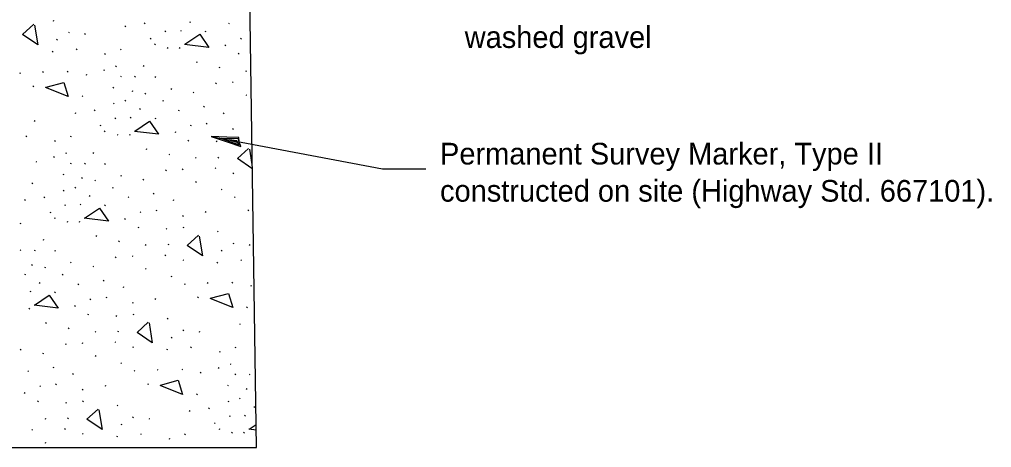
# Model space of a CAD drawing. Extents: x 0 to 2.83, y 0 to 1.83.
# Drawn here: x 0.979 to 1.503, y 1.032 to 1.262 of the extents above; entities that cross this region are included whole.
import ezdxf

# ---------------------------------------------------------------- set-up
doc = ezdxf.new("R2010")
doc.units = 0
doc.layers.add('RD_Pr_Roadway_Notes', color=7, linetype='Continuous')
doc.layers.add('SH_General_Details', color=7, linetype='Continuous')

msp = doc.modelspace()

# ---------------------------------------------------------------- linework, layer by layer
at = {"layer": 'RD_Pr_Roadway_Notes'}
for p, q in [((1.08266, 1.19888), (1.17492, 1.18147)), ((1.17492, 1.18147), (1.19825, 1.18147))]:
    msp.add_line(p, q, dxfattribs=at)
msp.add_lwpolyline([(1.0977, 1.19606), (1.09758, 1.19839), (1.09105, 1.19852), (1.08266, 1.19888), (1.0912, 1.19617), (1.09864, 1.19349), (1.0977, 1.19606), (1.09728, 1.19766), (1.08817, 1.19792), (1.09759, 1.19453), (1.09649, 1.1967), (1.09236, 1.19714), (1.09618, 1.19586)], dxfattribs=at)
at = {"layer": 'SH_General_Details'}
for p, q in [((1.10695, 1.03155), (1.10218, 1.36363)), ((0.99733, 1.26146), (0.99784, 1.26117)), ((1.03619, 1.25853), (1.03669, 1.25824)), ((1.04661, 1.26005), (1.04712, 1.25975)), ((1.06602, 1.25609), (1.06652, 1.2558)), ((1.07102, 1.26073), (1.07152, 1.26044)), ((1.09187, 1.25998), (1.09237, 1.25969)), ((0.99942, 1.25127), (0.99993, 1.25098)), ((1.00572, 1.25516), (1.00623, 1.25487)), ((1.01438, 1.25436), (1.01489, 1.25407)), ((1.04972, 1.25188), (1.05023, 1.25159)), ((1.05774, 1.25579), (1.05824, 1.2555)), ((1.07925, 1.25569), (1.07975, 1.2554)), ((1.09834, 1.2519), (1.09885, 1.25161)), ((1.00989, 1.2461), (1.0104, 1.24581)), ((1.03371, 1.24596), (1.03421, 1.24566)), ((1.05208, 1.24878), (1.05259, 1.24848)), ((1.05895, 1.24685), (1.05945, 1.24656)), ((1.06545, 1.24685), (1.06596, 1.24656)), ((1.09004, 1.2483), (1.09054, 1.24801)), ((0.99701, 1.24485), (0.99751, 1.24456)), ((1.02525, 1.2436), (1.02576, 1.24331)), ((1.09713, 1.24377), (1.09763, 1.24348)), ((1.03114, 1.23701), (1.03165, 1.23672)), ((1.04595, 1.23715), (1.04645, 1.23686)), ((1.0745, 1.23918), (1.075, 1.23889)), ((1.08674, 1.2363), (1.08724, 1.23601)), ((0.97946, 1.23326), (0.97997, 1.23297)), ((0.99186, 1.23392), (0.99236, 1.23363)), ((1.00513, 1.23409), (1.00563, 1.2338)), ((1.01514, 1.23236), (1.01564, 1.23207)), ((1.02472, 1.23492), (1.02523, 1.23463)), ((1.03373, 1.23146), (1.03424, 1.23117)), ((1.04138, 1.2314), (1.04188, 1.23111)), ((1.05223, 1.23121), (1.05274, 1.23091)), ((1.10111, 1.23437), (1.10162, 1.23408)), ((0.98668, 1.2262), (0.98719, 1.22591)), ((1.02973, 1.22553), (1.03023, 1.22523)), ((1.06083, 1.2248), (1.06134, 1.22451)), ((1.08499, 1.22776), (1.08549, 1.22747)), ((1.09401, 1.22834), (1.09451, 1.22805)), ((1.0131, 1.2208), (1.0136, 1.22051)), ((1.03986, 1.22359), (1.04036, 1.2233)), ((1.04692, 1.22226), (1.04742, 1.22197)), ((1.07284, 1.22278), (1.07335, 1.22249)), ((1.10119, 1.22145), (1.10169, 1.22116)), ((1.02994, 1.21686), (1.03045, 1.21657)), ((1.03619, 1.21847), (1.03669, 1.21818)), ((1.05639, 1.21838), (1.0569, 1.21808)), ((1.07846, 1.2152), (1.07897, 1.21491)), ((1.00918, 1.21176), (1.00969, 1.21146)), ((1.01961, 1.21327), (1.02011, 1.21297)), ((1.03073, 1.20901), (1.03123, 1.20872)), ((1.03901, 1.20931), (1.03952, 1.20902)), ((1.04401, 1.21396), (1.04451, 1.21366)), ((1.05224, 1.20891), (1.05274, 1.20862)), ((1.06486, 1.21321), (1.06537, 1.21291)), ((1.08903, 1.2117), (1.08954, 1.21141)), ((0.98737, 1.20758), (0.98788, 1.20729)), ((1.02272, 1.2051), (1.02322, 1.20481)), ((1.07133, 1.20512), (1.07184, 1.20483)), ((1.07988, 1.20613), (1.08038, 1.20583)), ((0.98289, 1.19932), (0.98339, 1.19903)), ((1.0067, 1.19917), (1.00721, 1.19888)), ((1.02507, 1.202), (1.02558, 1.20171)), ((1.03194, 1.20007), (1.03244, 1.19978)), ((1.03845, 1.20007), (1.03895, 1.19978)), ((1.06303, 1.20152), (1.06354, 1.20123)), ((1.09415, 1.20325), (1.09466, 1.20295)), ((0.99824, 1.19682), (0.99875, 1.19653)), ((1.07012, 1.197), (1.07062, 1.1967)), ((1.0853, 1.19635), (1.0858, 1.19664)), ((1.09444, 1.19699), (1.09495, 1.1967)), ((0.99772, 1.18814), (0.99822, 1.18785)), ((1.00414, 1.19023), (1.00464, 1.18994)), ((1.01894, 1.19037), (1.01945, 1.19008)), ((1.04749, 1.1924), (1.04799, 1.19211)), ((1.05973, 1.18952), (1.06023, 1.18923)), ((0.98813, 1.18558), (0.98864, 1.18529)), ((1.00672, 1.18468), (1.00723, 1.18439)), ((1.01437, 1.18462), (1.01487, 1.18433)), ((1.02522, 1.18443), (1.02573, 1.18413)), ((1.07411, 1.18759), (1.07461, 1.1873)), ((1.08626, 1.18782), (1.08676, 1.18753)), ((1.00272, 1.17875), (1.00322, 1.17846)), ((1.03382, 1.17802), (1.03433, 1.17773)), ((1.05798, 1.18098), (1.05848, 1.18069)), ((1.067, 1.18156), (1.06751, 1.18127)), ((1.08467, 1.18207), (1.08518, 1.18178)), ((1.09429, 1.17941), (1.0948, 1.17912)), ((0.98609, 1.17402), (0.98659, 1.17373)), ((1.01285, 1.17681), (1.01335, 1.17652)), ((1.01991, 1.17548), (1.02041, 1.17519)), ((1.04583, 1.176), (1.04634, 1.17571)), ((1.07418, 1.17467), (1.07468, 1.17438)), ((1.00293, 1.17008), (1.00344, 1.16979)), ((1.00918, 1.17169), (1.00969, 1.1714)), ((1.017, 1.16717), (1.01751, 1.16688)), ((1.02939, 1.1716), (1.02989, 1.1713)), ((1.05145, 1.16842), (1.05196, 1.16813)), ((1.08792, 1.17064), (1.08843, 1.17035)), ((0.98217, 1.16497), (0.98268, 1.16468)), ((0.9926, 1.16649), (0.9931, 1.1662)), ((1.00372, 1.16223), (1.00422, 1.16194)), ((1.012, 1.16253), (1.01251, 1.16224)), ((1.02523, 1.16213), (1.02573, 1.16184)), ((1.03785, 1.16642), (1.03836, 1.16613)), ((1.06202, 1.16492), (1.06253, 1.16463)), ((1.09509, 1.16651), (1.09559, 1.16622)), ((0.99571, 1.15832), (0.99621, 1.15803)), ((1.04432, 1.15834), (1.04483, 1.15805)), ((1.05287, 1.15935), (1.05337, 1.15905)), ((1.07935, 1.15854), (1.07985, 1.15825)), ((1.10231, 1.15944), (1.10281, 1.15915)), ((0.97969, 1.1524), (0.9802, 1.1521)), ((0.99807, 1.15522), (0.99857, 1.15493)), ((1.00493, 1.15329), (1.00544, 1.153)), ((1.01144, 1.15329), (1.01194, 1.153)), ((1.03602, 1.15474), (1.03653, 1.15445)), ((1.06714, 1.15647), (1.06765, 1.15617)), ((1.04311, 1.15021), (1.04361, 1.14992)), ((1.05829, 1.14941), (1.05879, 1.14912)), ((1.06744, 1.15021), (1.06794, 1.14992)), ((1.08595, 1.14793), (1.08645, 1.14763)), ((0.99193, 1.14359), (0.99244, 1.1433)), ((1.02048, 1.14562), (1.02098, 1.14533)), ((1.03272, 1.14274), (1.03322, 1.14245)), ((1.05925, 1.14105), (1.05975, 1.14075)), ((1.09434, 1.14162), (1.09485, 1.14133)), ((0.97972, 1.1379), (0.98022, 1.13761)), ((0.98736, 1.13784), (0.98786, 1.13755)), ((0.99821, 1.13765), (0.99872, 1.13736)), ((1.0471, 1.14081), (1.0476, 1.14052)), ((1.08804, 1.13773), (1.08854, 1.13744)), ((1.103, 1.14083), (1.10351, 1.14054)), ((1.00682, 1.13124), (1.00732, 1.13095)), ((1.03097, 1.1342), (1.03147, 1.13391)), ((1.03999, 1.13478), (1.0405, 1.13449)), ((1.05766, 1.13529), (1.05817, 1.135)), ((1.06729, 1.13263), (1.06779, 1.13234)), ((1.08562, 1.13131), (1.08613, 1.13102)), ((1.09851, 1.13256), (1.09902, 1.13227)), ((0.98584, 1.13003), (0.98635, 1.12973)), ((0.9929, 1.1287), (0.9934, 1.12841)), ((1.01882, 1.12922), (1.01933, 1.12893)), ((1.04717, 1.12789), (1.04767, 1.1276)), ((0.98217, 1.12491), (0.98268, 1.12462)), ((0.98999, 1.1204), (0.9905, 1.1201)), ((1.00238, 1.12482), (1.00288, 1.12452)), ((1.02444, 1.12164), (1.02495, 1.12135)), ((1.06091, 1.12386), (1.06142, 1.12357)), ((1.08047, 1.12038), (1.08098, 1.12009)), ((1.09374, 1.12055), (1.09425, 1.12026)), ((0.98499, 1.11575), (0.9855, 1.11546)), ((0.99822, 1.11535), (0.99872, 1.11506)), ((1.01084, 1.11965), (1.01135, 1.11935)), ((1.03502, 1.11814), (1.03552, 1.11785)), ((1.06808, 1.11973), (1.06858, 1.11944)), ((1.10376, 1.11882), (1.10426, 1.11853)), ((1.01732, 1.11156), (1.01782, 1.11127)), ((1.02586, 1.11257), (1.02636, 1.11227)), ((1.04013, 1.10969), (1.04064, 1.1094)), ((1.05234, 1.11176), (1.05284, 1.11147)), ((1.0753, 1.11266), (1.07581, 1.11237)), ((0.98443, 1.10651), (0.98493, 1.10622)), ((1.00901, 1.10796), (1.00952, 1.10767)), ((1.10171, 1.10726), (1.10222, 1.10697)), ((1.0161, 1.10343), (1.01661, 1.10314)), ((1.03128, 1.10263), (1.03179, 1.10234)), ((1.04043, 1.10343), (1.04093, 1.10314)), ((1.05894, 1.10115), (1.05945, 1.10085)), ((0.99347, 1.09884), (0.99397, 1.09855)), ((1.00571, 1.09596), (1.00622, 1.09567)), ((1.02009, 1.09403), (1.0206, 1.09374)), ((1.03224, 1.09427), (1.03275, 1.09397)), ((1.06733, 1.09485), (1.06784, 1.09455)), ((1.07599, 1.09405), (1.0765, 1.09376)), ((1.0978, 1.09822), (1.0983, 1.09793)), ((1.06103, 1.09095), (1.06154, 1.09066)), ((0.97981, 1.08446), (0.98031, 1.08417)), ((1.00396, 1.08742), (1.00446, 1.08713)), ((1.01299, 1.088), (1.01349, 1.08771)), ((1.03066, 1.08851), (1.03116, 1.08822)), ((1.04028, 1.08585), (1.04078, 1.08556)), ((1.05862, 1.08453), (1.05912, 1.08424)), ((1.0715, 1.08578), (1.07201, 1.08549)), ((1.08686, 1.08329), (1.08737, 1.083)), ((1.09532, 1.08564), (1.09582, 1.08535)), ((0.99182, 1.08244), (0.99232, 1.08215)), ((1.02016, 1.08111), (1.02067, 1.08082)), ((0.98384, 1.07287), (0.98434, 1.07257)), ((0.99744, 1.07486), (0.99794, 1.07457)), ((1.03391, 1.07708), (1.03441, 1.07679)), ((1.04107, 1.07295), (1.04157, 1.07266)), ((1.05347, 1.07361), (1.05397, 1.07331)), ((1.06674, 1.07377), (1.06724, 1.07348)), ((1.08634, 1.07461), (1.08684, 1.07431)), ((1.09275, 1.07669), (1.09326, 1.0764)), ((1.00801, 1.07136), (1.00851, 1.07106)), ((1.07675, 1.07205), (1.07725, 1.07175)), ((1.09534, 1.07114), (1.09585, 1.07085)), ((1.10299, 1.07108), (1.10349, 1.07079)), ((0.99031, 1.06478), (0.99081, 1.06449)), ((0.99885, 1.06578), (0.99936, 1.06549)), ((1.01312, 1.06291), (1.01363, 1.06262)), ((1.02533, 1.06498), (1.02583, 1.06469)), ((1.04829, 1.06588), (1.0488, 1.06559)), ((1.09134, 1.06521), (1.09184, 1.06492)), ((1.10147, 1.06327), (1.10197, 1.06298)), ((0.982, 1.06118), (0.98251, 1.06089)), ((1.0747, 1.06048), (1.07521, 1.06019)), ((1.0978, 1.05815), (1.0983, 1.05786)), ((0.98909, 1.05666), (0.9896, 1.05636)), ((1.00427, 1.05585), (1.00478, 1.05556)), ((1.01342, 1.05665), (1.01392, 1.05636)), ((1.03193, 1.05437), (1.03244, 1.05407)), ((1.08121, 1.05295), (1.08172, 1.05266)), ((1.09155, 1.05655), (1.09206, 1.05626)), ((1.10562, 1.05364), (1.10612, 1.05335)), ((0.99308, 1.04725), (0.99359, 1.04696)), ((1.00523, 1.04748), (1.00574, 1.04719)), ((1.04032, 1.04807), (1.04083, 1.04777)), ((1.04898, 1.04727), (1.04949, 1.04698)), ((1.07079, 1.05144), (1.07129, 1.05115)), ((1.09234, 1.0487), (1.09284, 1.04841)), ((1.10062, 1.049), (1.10112, 1.0487)), ((1.00365, 1.04173), (1.00415, 1.04144)), ((1.03402, 1.04417), (1.03453, 1.04388)), ((1.08432, 1.04478), (1.08483, 1.04449)), ((1.08668, 1.04168), (1.08719, 1.04139)), ((0.98598, 1.04122), (0.98648, 1.04093)), ((1.01327, 1.03907), (1.01377, 1.03878)), ((1.03161, 1.03775), (1.03211, 1.03746)), ((1.04449, 1.039), (1.045, 1.03871)), ((1.05985, 1.03651), (1.06036, 1.03622)), ((1.06831, 1.03886), (1.06881, 1.03857)), ((1.09355, 1.03975), (1.09405, 1.03946)), ((1.10005, 1.03976), (1.10056, 1.03946)), ((0.9529, 1.03156), (1.10695, 1.03155)), ((0.99315, 1.03433), (0.99366, 1.03404))]:
    msp.add_line(p, q, dxfattribs=at)
for points in [[(0.98753, 1.25891), (0.98932, 1.24828), (0.98109, 1.25388), (0.9871, 1.25934)], [(1.06846, 1.24861), (1.07643, 1.25395), (1.08131, 1.24691), (1.06829, 1.24849)], [(0.99371, 1.22551), (1.00329, 1.22808), (1.00565, 1.22048), (0.99345, 1.22532)], [(1.04145, 1.20182), (1.04942, 1.20716), (1.05431, 1.20013), (1.04128, 1.20171)], [(1.10458, 1.18177), (1.09671, 1.18712), (1.10273, 1.19258)], [(1.10316, 1.19216), (1.10455, 1.18385)], [(1.01444, 1.15505), (1.02241, 1.16038), (1.0273, 1.15335), (1.01427, 1.15493)], [(1.07615, 1.14538), (1.07793, 1.13474), (1.0697, 1.14035), (1.07572, 1.1458)], [(0.98744, 1.10827), (0.99541, 1.1136), (1.00029, 1.10657), (0.98726, 1.10815)], [(1.08233, 1.11197), (1.0919, 1.11454), (1.09427, 1.10694), (1.08207, 1.11178)], [(1.04914, 1.0986), (1.05092, 1.08796), (1.04269, 1.09356), (1.04871, 1.09902)], [(1.05532, 1.06519), (1.0649, 1.06776), (1.06726, 1.06016), (1.05506, 1.065)], [(1.02214, 1.05182), (1.02392, 1.04118), (1.01569, 1.04678), (1.02171, 1.05224)], [(1.10306, 1.04151), (1.10675, 1.04398)], [(1.1068, 1.04092), (1.10289, 1.04139)]]:
    msp.add_lwpolyline(points, dxfattribs=at)

# ---------------------------------------------------------------- texts
at = {"layer": 'RD_Pr_Roadway_Notes'}
for s, p in [('washed gravel', (1.2191, 1.24662)), ('Permanent Survey Marker, Type II', (1.20582, 1.18389)), ('constructed on site (Highway Std. 667101).', (1.20582, 1.16389))]:
    msp.add_text(s, height=0.0116667, dxfattribs=at).set_placement(p)

doc.saveas('drawing.dxf')
